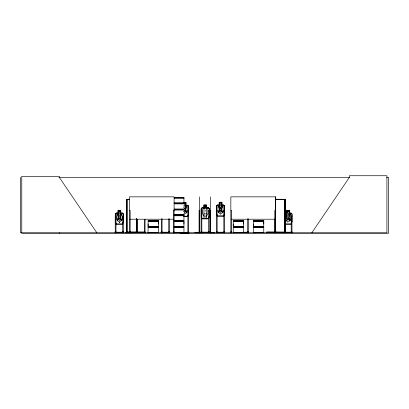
<?xml version="1.0" encoding="UTF-8"?>
<svg xmlns="http://www.w3.org/2000/svg" width="409" height="409" viewBox="0 0 409 409"><rect width="100%" height="100%" fill="white"/><g stroke="black" fill="none" stroke-linecap="round" stroke-linejoin="round"><path stroke-width="0.61" d="M148.114 226.581L148.114 224.014M158.554 224.014L158.554 221.448L148.104 221.448L148.104 226.581L158.564 226.581L158.564 221.448M183.938 224.014L183.938 221.448L174.188 221.448M243.708 226.581L233.248 226.581L233.258 224.014M243.698 224.014L243.698 221.448M253.304 226.581L253.304 221.448L263.764 221.448L263.754 226.581L253.304 226.581L253.314 224.014M263.754 224.014L263.754 221.448M145.594 232.675L125.312 232.777L125.318 232.332L133.702 232.373L133.702 232.752M195.027 232.68L195.027 232.332L203.411 232.373L203.406 232.798L195.032 232.752M206.315 232.68L206.315 232.332L214.705 232.373L214.699 232.798L206.32 232.752M271.136 232.752L271.131 232.332L279.516 232.373L279.521 232.752M276.392 232.159L276.423 232.798M126.867 232.711L126.938 232.097L145.016 232.097L144.781 232.593M135.292 232.159L135.486 232.711M144.96 232.685L126.908 232.624M284.853 199.899L284.204 199.96M119.239 211.376L119.367 211.07L119.484 211.361M205.083 206.08L205.195 205.809L205.323 206.08M287.762 211.376L287.89 211.07L288.008 211.361M123.441 221.371L122.526 224.03L116.197 224.03L115.374 221.371L115.374 214.045L116.197 213.12L122.526 213.12L123.441 214.035L123.441 232.798M184.479 203.442L184.505 203.253M188.621 213.549L187.705 216.208L183.907 216.208M209.285 216.075L208.37 218.733L202.041 218.733L201.218 216.075L201.218 208.748L202.041 207.818L208.452 207.838L206.581 207.721M209.423 216.08L208.437 218.825L201.974 218.825L201.126 216.085M224.587 213.334L223.672 215.993L217.343 215.993L216.519 213.334L216.519 206.008L217.343 205.083L223.672 205.083L224.587 205.998L224.587 232.798M291.965 221.371L291.05 224.03L284.725 224.03M119.223 211.361L119.408 211.264M144.944 232.159L144.863 232.685M205.067 206.064L205.17 205.778M205.17 210.783L205.323 211.085L205.195 210.778M220.471 208.048L220.625 208.35L220.528 208.048M276.361 232.118L276.351 232.624M287.747 211.361L287.88 211.064L288.002 211.376M148.038 232.619L148.104 227.619L158.564 227.619L158.564 232.568L148.104 232.767M129.198 232.721L129.28 232.343M161.131 232.721L161.207 232.332M200.957 232.312L200.962 232.741L200.988 231.923L201.918 231.923L201.918 232.741M230.666 232.373L230.666 232.68M183.733 211.504L184.597 209.955C185.701 214.106 188.968 213.283 185.149 209.367C188.881 205.604 185.594 204.771 184.551 208.728L183.723 207.271M311.832 232.798L349.378 177.368L349.378 175.737L386.919 175.737L386.919 232.798L20.45 232.798L20.45 177.368M173.488 232.767L183.958 232.568M233.248 232.767L243.718 232.568L243.698 227.619M184.633 212.67L184.643 212.394M205.231 207.118L205.16 207.158M203.968 207.818L202.593 208.738L202.593 213.871L203.968 216.075L206.535 216.075L207.91 213.871L207.91 208.738L206.535 207.818M184.617 212.639L184.633 212.429M184.582 204.745L184.454 204.48M126.938 232.711L126.989 232.097L144.975 232.159M285.053 199.347L275.216 199.347M239.925 232.741L239.981 232.373M283.555 232.741L283.611 232.373M119.316 212.317L119.402 212.598M119.285 222.302L119.295 222.619L119.397 222.338M205.211 217.036L205.139 217.322M287.803 212.286L287.839 212.568M220.548 204.566L220.502 204.285M184.577 214.761L184.5 214.515M205.216 207.307L205.134 206.985L205.16 207.271M220.507 214.582L220.553 214.27M205.185 205.768L205.328 206.064M58.835 177.368L349.572 177.368M386.633 177.368L388.55 177.368L388.55 233.263L21.769 233.263L21.769 176.32L59.315 176.32L59.315 177.368L96.856 232.798M174.183 197.67L183.958 197.67M174.183 197.854L183.958 197.864M174.198 198.181L183.938 198.181M129.627 199.26L126.601 199.29L126.601 232.798M275.323 199.26L285.16 199.26L285.16 232.798M129.658 199.347L126.708 199.347M126.954 199.96L126.867 199.347M183.764 202.455L185.962 202.455L185.962 205.206L187.741 205.206L188.713 206.177L188.713 213.564L187.772 216.3L183.661 216.3M183.82 202.547L185.87 202.547L185.87 205.298L187.245 206.213L187.245 211.351L185.87 213.549L183.82 213.549M174.188 202.828L183.948 202.828L183.948 197.879M183.764 203.007L185.415 203.007L185.415 203.922L174.188 203.866M174.127 203.186L184.019 203.186M174.127 203.503L184.019 203.503M183.82 205.298L187.705 205.298L188.621 206.213L188.621 233.012M183.82 206.213L185.87 206.213L185.87 211.351L183.82 211.351M203.968 207.726L202 207.726L201.126 208.713L201.075 232.741M203.968 208.738L206.535 208.738M174.188 208.999L183.948 208.999M174.127 209.357L184.019 209.357M174.127 209.674L184.019 209.674M174.188 210.032L183.948 210.032M201.075 210.379L201.831 210.379L201.831 232.741M209.285 210.379L208.529 210.379L208.529 232.741M129.387 210.441L130.149 210.441L130.149 232.798M174.106 210.441L173.35 210.441L173.35 232.798M199.372 210.441L199.071 210.441L199.081 232.798M210.661 210.441L210.359 210.441L210.369 232.798M224.587 210.441L223.83 210.441L223.83 232.798M230.834 210.441L231.596 210.441L231.596 232.798M275.559 210.441L274.797 210.441L274.776 232.798M188.621 210.65L187.864 210.65L187.864 233.012M284.684 213.028L286.556 213.028L286.556 210.277L289.306 210.277L289.306 213.028L291.09 213.028L292.057 213.999L292.057 221.387L291.116 224.122L284.654 224.122M284.725 213.12L291.05 213.12L291.965 214.035L291.965 232.798M203.968 213.871L206.535 213.871M174.183 214.986L183.958 214.986M174.183 215.257L183.958 215.2M174.183 215.451L183.958 215.451M174.198 215.768L183.938 215.768M123.441 216.029L122.685 216.029L122.685 232.798M291.965 216.029L291.208 216.029L291.208 232.798M130.026 219.214L173.467 219.214M231.474 219.214L274.914 219.214M148.104 220.415L158.564 220.415M174.188 220.415L183.948 220.415L183.948 215.461M233.248 220.415L243.708 220.415M253.304 220.415L263.764 220.415M148.027 220.773L158.636 220.773M174.127 220.773L184.019 220.773M233.176 220.773L243.779 220.773M253.232 220.773L263.836 220.773M148.027 221.09L158.636 221.09M174.127 221.09L184.019 221.09M233.176 221.09L243.779 221.09M253.232 221.09L263.836 221.09M287.921 222.338L287.849 222.583M174.188 226.581L183.948 226.581L183.948 221.448M148.027 226.939L158.636 226.939M174.127 226.939L184.019 226.939M233.176 226.939L243.779 226.939M253.232 226.939L263.836 226.939M148.027 227.261L158.636 227.261M174.127 227.261L184.019 227.261M233.176 227.261L243.779 227.261M253.232 227.261L263.836 227.261M174.188 227.619L183.948 227.619L183.948 232.568M243.708 227.619L233.248 227.619L233.237 232.593M136.78 231.918L137.71 232.148M210.747 231.985L210.272 231.985L210.318 232.798M116.074 232.215L122.598 232.215M162.138 232.215L168.656 232.215M199.071 232.215L199.372 232.215M201.918 232.159L208.442 232.159M210.359 232.215L210.661 232.215M217.22 232.215L223.743 232.215M243.345 232.215L247.491 232.215M291.121 232.215L266.765 232.097L266.745 232.798M209.403 232.312L209.418 232.665M169.592 232.332L169.704 232.741M248.427 232.332L248.539 232.741M292.057 232.332L292.169 232.741M148.114 232.435L158.554 232.435M174.198 232.435L187.777 232.43M233.258 232.435L243.698 232.435M253.314 232.435L263.754 232.435M263.774 232.583L253.283 232.772M287.977 220.252L287.818 220.492L287.987 220.257M119.448 220.252L119.295 220.492L119.459 220.257M220.604 212.179L220.441 212.455L220.594 212.215M284.853 232.159L266.745 232.097L266.98 232.593M275.635 232.332L275.732 232.798M174.188 232.332L174.224 232.798M285.053 232.711L266.832 232.711L266.801 232.118M284.863 232.685L266.842 232.685M208.452 207.721L209.423 208.692L209.423 216.197M208.406 207.726L209.423 208.805M208.37 207.818L209.285 208.738L209.285 232.741M188.769 232.895L189.178 233.012L179.858 233.012L180.308 232.547L180.323 233.012M184.663 208.549L184.505 208.263L184.623 208.559M135.369 232.159L135.338 232.798M292.057 232.798L292.057 231.985L291.121 231.985L291.121 232.798M291.878 231.985L291.878 232.798M291.3 231.985L291.3 232.798M287.798 212.302L287.798 212.588M285.053 199.26L285.053 232.798M284.659 199.26L284.7 232.798M283.672 232.332L283.672 232.798M275.671 232.798L275.64 231.985L274.71 231.985L274.71 232.798M275.559 232.798L275.554 196.852L230.834 196.852L230.834 232.798M275.472 196.852L275.502 232.798M274.976 218.846L274.976 232.118M274.884 231.985L274.889 232.798M263.764 232.568L263.764 227.619L253.304 227.619L253.294 232.593M263.457 232.332L263.457 232.798M255.073 232.332L255.073 232.798M248.427 232.798L248.427 231.985L247.491 231.985L247.491 232.798M248.34 218.743L248.34 232.798M248.253 231.985L248.253 232.798M247.67 231.985L247.67 232.798M247.583 218.743L247.583 232.798M243.698 226.581L243.708 221.448L233.248 221.448L233.248 226.581M240.042 232.332L240.042 232.798M231.683 232.798L231.683 231.985L230.748 231.985L230.778 232.798M231.509 231.985L231.504 232.798M230.927 231.985L230.927 232.798M224.674 232.798L224.674 231.985L223.743 231.985L223.743 232.798M224.5 231.985L224.5 232.798M223.917 231.985L223.917 232.798M217.22 232.798L217.22 231.985L216.289 231.985L216.289 232.798M217.133 232.798L217.133 210.441L216.376 210.441L216.376 232.798M217.046 231.985L217.046 232.798M216.463 231.985L216.463 232.798M210.696 231.985L210.696 232.798M210.655 196.852L210.661 232.798M209.377 208.697L209.377 216.09M209.398 232.741L209.372 231.923L208.442 231.923L208.442 232.741M209.198 231.923L209.198 232.741M208.616 231.923L208.616 232.741M206.673 207.838L206.627 204.975L203.876 204.975L203.876 207.726M206.581 218.815L206.535 205.067L203.968 205.067L203.968 218.825M201.744 231.923L201.744 232.741M201.162 231.923L201.162 232.741M199.454 232.798L199.454 231.985L198.984 231.985L198.989 232.798M199.367 196.852L199.372 232.798M188.707 233.012L188.707 232.194L187.777 232.194L187.777 233.012M188.534 232.194L188.534 233.012M187.951 232.194L187.951 233.012M181.259 232.43L181.259 233.012M174.168 232.798L174.193 231.985L173.263 231.985L173.263 232.798M174.106 232.798L174.106 196.852L129.387 196.852L129.331 232.798M174.019 231.985L174.019 232.798M173.436 231.985L173.442 232.798M169.592 232.798L169.592 231.985L168.656 231.985L168.656 232.798M169.5 218.743L169.5 232.798M169.413 231.985L169.413 232.798M168.83 231.985L168.83 232.798M168.743 218.743L168.743 232.798M162.138 232.798L162.138 231.985L161.207 231.985L161.207 232.798M162.051 218.743L162.051 232.798M161.964 231.985L161.964 232.798M161.381 231.985L161.381 232.798M161.294 218.743L161.294 232.798M145.164 232.731L145.164 231.918L144.234 232.148M145.077 219.316L145.016 232.798M144.321 219.316L144.321 232.092M137.623 219.316L137.623 232.092M136.867 219.316L136.867 232.092M136.785 218.846L136.785 232.118M136.667 218.846L136.667 232.118M136.632 218.876L136.632 232.164M136.437 218.876L136.468 232.164M130.231 232.798L130.236 231.985L129.27 231.985L129.275 232.798M130.057 231.985L130.062 232.798M129.479 231.985L129.479 232.798M127.102 199.26L127.102 232.118M126.938 199.26L126.954 232.798M126.708 199.26L126.708 232.798M123.528 232.798L123.528 231.985L122.598 231.985L122.598 232.798M123.354 231.985L123.354 232.798M122.772 231.985L122.772 232.798M119.28 222.317L119.28 222.603M116.074 232.798L116.074 231.985L115.144 231.985L115.144 232.798M115.987 232.798L115.987 216.029L115.231 216.029L115.231 232.798M115.9 231.985L115.9 232.798M115.318 231.985L115.318 232.798M59.315 232.798L59.315 233.263M205.129 215.022L205.129 215.022M121.816 220.349L120.931 220.431L119.418 217.777C118.38 221.934 114.985 221.111 118.83 217.169C115.205 213.462 118.303 212.578 119.372 216.55C120.415 212.593 123.697 213.426 119.97 217.189L121.816 220.349M222.961 212.312L222.077 212.399L220.563 209.74C219.526 213.897 216.131 213.074 219.976 209.137C216.351 205.43 219.449 204.541 220.517 208.513C221.56 204.556 224.843 205.39 221.116 209.157L222.961 212.312M290.339 220.349L289.454 220.431L287.941 217.777C286.903 221.934 283.509 221.111 287.358 217.169C283.734 213.462 286.827 212.578 287.9 216.55C288.938 212.593 292.225 213.426 288.493 217.189L290.339 220.349M119.29 216.305L119.29 216.305M220.431 203.263L220.431 203.263M287.813 216.305L287.813 216.305M123.533 221.387L122.593 224.122L116.13 224.122L115.282 221.387L115.282 214.009L116.156 213.028L118.032 213.028L118.032 210.277L120.783 210.277L120.783 213.028L122.562 213.028L123.533 213.999L123.533 221.387M224.679 213.35L223.738 216.085L217.276 216.085L216.427 213.35L216.427 205.972L217.302 204.991L219.178 204.991L219.178 202.24L221.929 202.24L221.929 204.991L223.708 204.991L224.679 205.962L224.679 213.35M122.066 219.173L120.691 221.371L118.124 221.371L116.749 219.173L116.749 214.035L118.124 213.12L118.124 210.369L120.691 210.369L120.691 213.12L122.066 214.035L122.066 219.173M223.212 211.136L221.836 213.334L219.27 213.334L217.895 211.136L217.895 205.998L219.27 205.083L219.27 202.332L221.836 202.332L221.836 205.083L223.212 205.998L223.212 211.136M290.589 219.173L289.214 221.371L286.648 221.371L285.272 219.173L285.272 214.035L286.648 213.12L286.648 210.369L289.214 210.369L289.214 213.12L290.589 214.035L290.589 219.173M221.376 202.792L219.73 202.792L219.73 203.708L221.376 203.708L221.376 202.792M206.075 205.528L204.428 205.528L204.428 206.443L206.075 206.443L206.075 205.528M221.836 205.998L219.27 205.998L219.27 211.136L221.836 211.136L221.836 205.998M120.231 210.824L118.584 210.824L118.584 211.744L120.231 211.744L120.231 210.824M288.759 210.824L287.108 210.824L287.108 211.744L288.759 211.744L288.759 210.824M120.691 214.035L118.124 214.035L118.124 219.173L120.691 219.173L120.691 214.035M289.214 214.035L286.648 214.035L286.648 219.173L289.214 219.173L289.214 214.035M183.927 214.837L174.208 214.837L183.938 214.853M284.822 232.798L284.822 199.26L284.807 232.798"/></g></svg>
